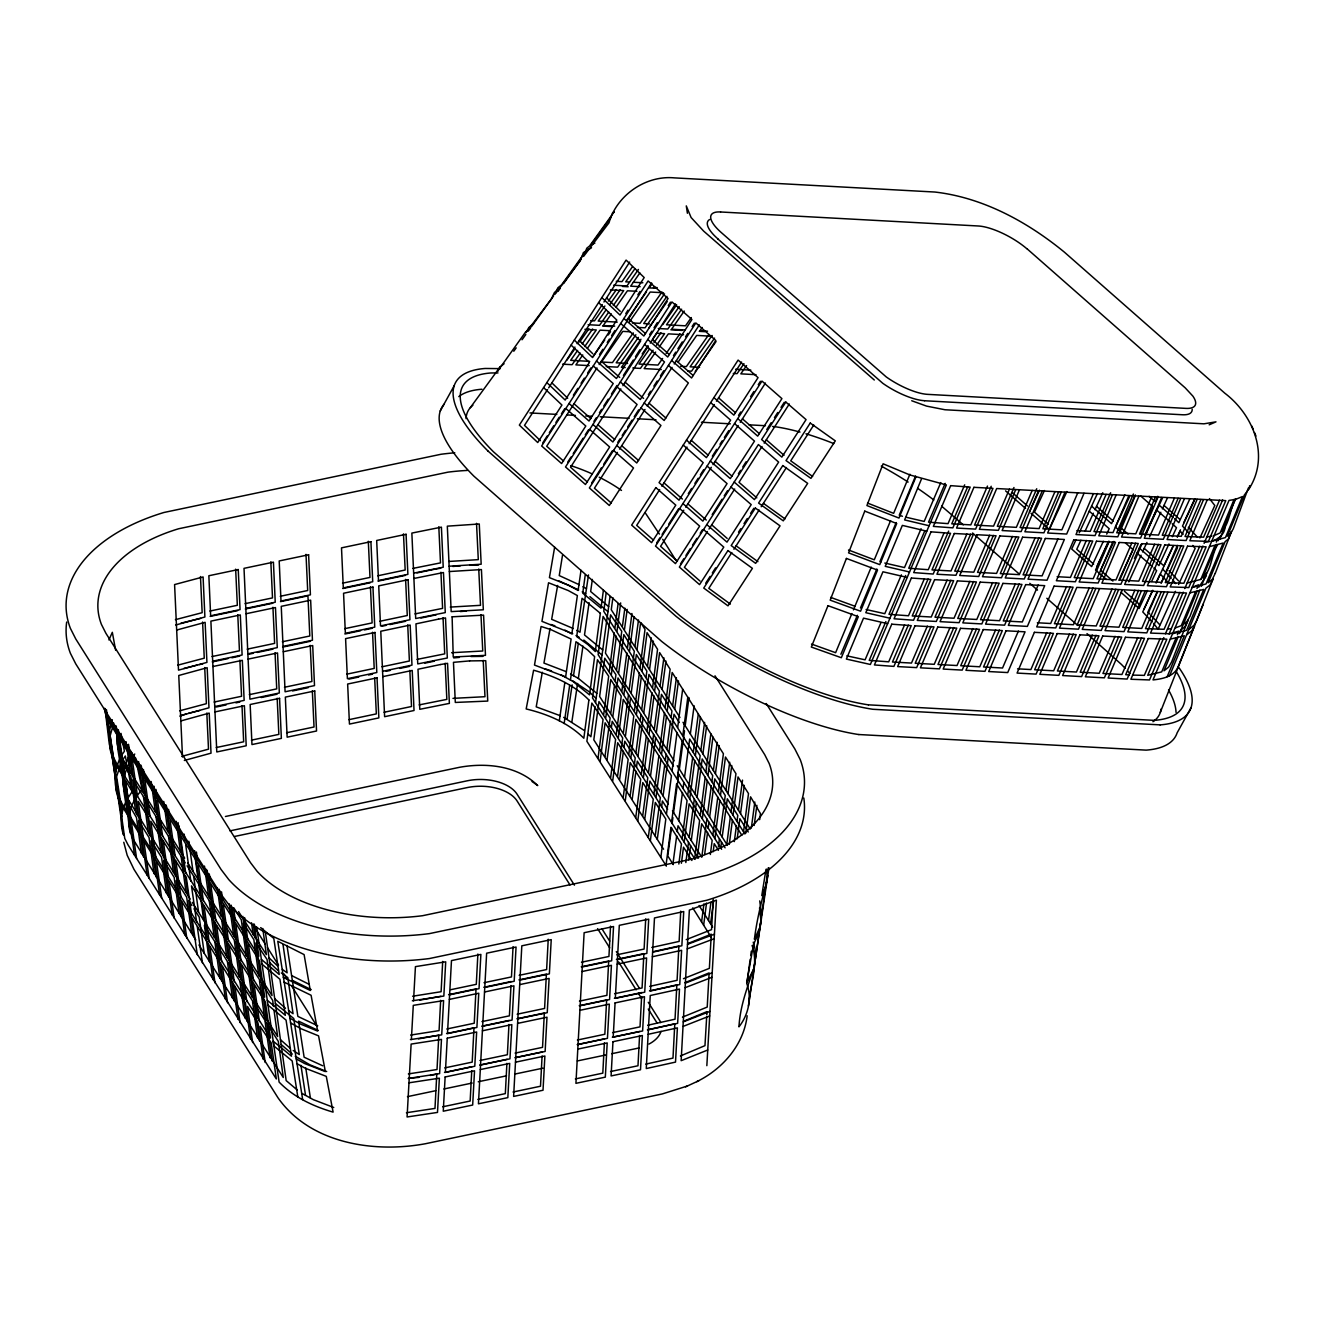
<?xml version="1.0" encoding="UTF-8"?>
<svg xmlns="http://www.w3.org/2000/svg" width="1325" height="1325" viewBox="0 0 1325 1325"><rect width="100%" height="100%" fill="white"/><g stroke="black" fill="none" stroke-linecap="round" stroke-linejoin="round"><path stroke-width="1.5" d="M440.662 1000.325L439.072 1030.618L410.651 1035.057M442.699 961.42L441.109 991.713L412.588 996.234M471.75 1070.733L470.16 1101.025L442.699 1106.789M477.878 954.033L476.288 984.326L450.798 989.692M506.912 1063.346L505.322 1093.638L477.878 1099.402M508.966 1024.44L507.376 1054.733L479.932 1060.497M511.003 985.552L509.413 1015.828L481.969 1021.608M513.057 946.646L511.467 976.939L484.006 982.703M542.091 1055.959L540.501 1086.235L513.057 1092.015M548.235 939.259L546.629 969.552L519.185 975.316M604.399 1042.858L602.809 1073.151L575.365 1078.914M610.543 926.158L608.937 956.451L581.493 962.215M639.577 1035.471L637.987 1065.764L610.543 1071.528M641.615 996.566L640.025 1026.858L612.581 1032.622M645.706 918.772L644.116 949.064L616.672 954.828M680.735 911.136L679.129 941.412L651.784 947.458M484.784 987.44L514.183 981.262L516.054 947.027L486.639 953.205L478.441 1103.808L507.839 1097.63L509.711 1063.395L480.312 1069.573M648.14 1034.312L646.269 1068.546L675.518 1062.103L677.39 1027.885L648.14 1034.312L650.244 995.522L679.493 989.096L677.638 1023.331L648.389 1029.757M411.379 1039.529L413.284 1005.36L443.593 1000.607L441.722 1034.842L410.435 1039.612M413.533 1000.806L415.437 966.637L445.713 961.817L443.842 996.052L412.357 1000.789M713.214 899.476L711.542 929.637L686.234 939.624M706.788 1014.801L706.97 1011.621L683.899 1021.111M706.838 1065.681L716.394 900.139L689.364 910.093L681.149 1060.679L707.716 1050.013M706.672 1016.855L704.966 1045.64L680.404 1055.975M606.121 593.202L603.769 611.322L744.932 833.988M598.088 757.784L603.057 719.558L591.844 703.062L586.876 741.288L666.359 866.07M603.72 714.473L608.672 676.23L597.476 659.734L592.507 697.977L695.078 859.378M609.334 671.146L614.287 632.903M614.949 627.818L618.079 603.67M600.159 761.047L605.111 722.821L615.612 739.466L610.643 777.692M605.773 717.736L610.726 679.493L621.226 696.138L616.274 734.381M611.388 674.408L616.357 636.166M617.003 631.081L620.663 602.908M621.889 691.054L626.841 652.811M627.503 647.726L631.942 613.508M612.697 780.955L617.665 742.729L628.149 759.374L623.197 797.6M618.328 737.644L623.28 699.401L633.781 716.047L628.812 754.289M623.942 694.317L628.895 656.074M629.557 650.989L633.996 616.771M634.443 710.962L639.395 672.719M640.058 667.634L645.01 629.392L640.82 622.733M625.251 800.863L630.22 762.637L640.704 779.282L635.752 817.525M630.882 757.552L635.834 719.309L671.427 775.771L666.475 814.014M636.497 714.225L641.449 675.982M642.112 670.897L647.064 632.671L657.564 649.316L652.612 687.543M641.366 774.197L646.335 735.955M646.981 730.87L651.95 692.627M637.805 820.788L642.774 782.545L653.258 799.19L648.306 837.433M643.42 777.46L648.389 739.217M649.051 734.133L654.003 695.89M654.666 690.805L659.618 652.579L670.119 669.224L665.15 707.451M653.921 794.106L658.873 755.863M659.535 750.778L664.504 712.535M650.36 840.696L655.312 802.453L665.812 819.098L660.844 857.341M655.974 797.368L660.943 759.126M661.589 754.041L666.558 715.815M667.22 710.713L672.173 672.487L723.4 753.743L718.448 791.986M672.09 770.686L677.042 732.46M677.704 727.359L682.673 689.132M665.995 865.49L670.947 827.264L681.447 843.909L678.831 864.032M671.609 822.179L676.578 783.936L687.062 800.582L682.11 838.824M677.241 778.852L682.193 740.609M682.855 735.524L687.808 697.281M687.725 795.497L692.693 757.254M693.339 752.169L698.308 713.927M681.414 863.271L683.501 847.172L691.898 860.488M684.164 842.087L689.132 803.844L699.617 820.49L694.664 858.733M689.778 798.76L694.747 760.517M695.41 755.432L700.362 717.189M700.279 815.405L705.231 777.162M705.894 772.077L710.862 733.835M697.232 857.971L701.67 823.753L712.171 840.398L710.349 854.492M702.333 818.668L707.302 780.425M707.947 775.34L712.916 737.098M701.588 921.952L703.939 903.849M712.833 835.313L717.786 797.07M703.641 925.231L706.523 903.087M713.181 851.71L714.225 843.661L718.432 850.319M714.887 838.576L719.839 800.333M720.502 795.248L725.471 757.022L735.955 773.668L731.003 811.894M726.68 845.151L730.34 816.978M729.263 844.389L732.394 820.241M733.056 815.157L738.025 776.93L748.509 793.576L743.557 831.802M745.876 833.061L750.563 796.838L760.451 813.6L759.672 819.645M603.422 590.072L601.02 608.192L582.752 593.186L585.219 575.05M612.895 597.658L611.272 609.748L679.94 717.471M605.012 756.343L610.146 718.067L598.95 701.571L593.815 739.847L663.577 849.226M610.825 712.966L614.601 684.777M615.131 680.735L615.943 674.707L604.763 658.194L599.629 696.47L668.33 804.192M616.622 669.605L621.756 631.346L610.593 614.833L605.442 653.109L674.143 760.832M622.435 626.245L624.87 608.109M607.065 759.606L610.842 731.4M611.388 727.375L612.2 721.33L622.684 737.975L617.566 776.251M612.879 716.229L617.997 677.969L673.464 765.916M618.692 672.868L623.81 634.609L634.311 651.254L629.176 689.513M624.489 629.507L627.189 609.368M623.379 732.874L628.497 694.615M634.99 646.153L638.501 619.967M619.62 779.514L623.396 751.308M623.942 747.283L624.754 741.238L635.238 757.883L630.12 796.159M625.433 736.137L630.551 697.878M631.23 692.776L636.364 654.517L646.865 671.162L646.053 677.191M637.043 649.416L640.555 623.23M635.917 752.782L639.693 724.593M640.24 720.568L641.052 714.523M641.731 709.422L645.507 681.232M647.544 666.061L651.32 637.872M632.174 799.422L635.95 771.216M636.497 767.192L637.292 761.146L647.793 777.792L642.675 816.067M637.987 756.062L643.105 717.786M643.784 712.684L648.919 674.425L659.403 691.07L654.285 729.33M649.598 669.324L653.374 641.134M648.472 772.707L653.606 734.431M660.082 685.969L663.875 657.78M644.728 819.33L649.846 781.054L660.347 797.7L655.213 835.976M650.525 775.97L655.66 737.694M656.339 732.592L661.473 694.333L671.957 710.978L671.146 717.024M662.152 689.232L665.928 661.043M661.026 792.615L664.802 764.409M665.349 760.384L666.16 754.339M666.839 749.238L670.616 721.048M672.636 705.877L676.412 677.688M657.283 839.238L661.059 811.033M661.589 807.008L662.401 800.963L667.651 809.293M663.08 795.878L668.214 757.602M668.893 752.517L674.011 714.241L679.261 722.556M674.707 709.14L678.483 680.951M671.543 827.678L667.767 855.884L673.282 864.612M672.09 823.653L672.901 817.608M673.58 812.523L678.698 774.247M679.377 769.162L684.512 730.887M685.191 725.785L688.967 697.596M672.918 864.049L676.694 835.843M677.224 831.818L678.036 825.773L698.474 858.186M678.715 820.672L682.491 792.483M683.037 788.441L683.849 782.412M684.528 777.311L689.662 739.052L700.147 755.697L695.029 793.957M690.342 733.951L694.118 705.745M685.837 862.558L688.536 842.418M689.215 837.317L694.333 799.058M700.826 750.596L704.602 722.39M688.702 859.776L690.59 845.681M691.269 840.58L696.403 802.321M697.082 797.219L702.2 758.96L706.407 765.618M702.896 753.859L706.672 725.653M706.888 818.966L701.77 857.225L672.487 810.784M707.567 813.865L711.343 785.675M711.889 781.634L712.701 775.605L708.494 768.947M713.38 770.504L717.156 742.298M704.635 854.459L707.6 832.299M708.146 828.274L708.941 822.229M709.637 817.128L714.755 778.868L725.255 795.513L720.121 833.773M715.434 773.767L719.21 745.577M708.511 920.511L710.945 902.375M718.365 846.923L719.442 838.874M725.934 790.412L729.711 762.223M710.564 923.773L713.529 901.613M720.684 848.182L721.496 842.137M722.175 837.036L727.309 798.776L737.793 815.422L736.998 821.467M727.988 793.675L731.764 765.486M734.298 841.607L736.452 825.492M738.489 810.32L742.53 780.11M737.164 838.824L739.863 818.684L748.261 832.001M740.543 813.583L744.319 785.394M751.308 828.224L754.819 802.039M754.173 825.442L756.873 805.302M1248.349 488.014L1233.244 528.841L1230.445 533.743L1227.364 536.178L1244.307 495.07L1249.227 488.594L1249.624 485.679M595.024 706.523L590.9 736.75L588.267 734.265M595.571 702.498L610.03 596.515M747.134 981.775L750.182 959.35M750.712 955.573L751.308 951.201M582.95 646.087L578.346 678.4L596.813 693.372M589.078 602.676L584.507 634.957L602.743 649.979M592.358 579.423L590.652 591.53L608.655 606.602M767.738 871.817L768.301 867.776M559.316 720.85L564.848 682.491M565.576 677.39L571.108 639.031L550.703 629.541L541.08 626.493L534.488 665.067L565.493 676.827M581.013 570.28L578.114 590.47L568.789 585.319L549.428 577.634L554.645 547.175M564.152 723.516L569.684 685.174M570.429 680.056L575.961 641.714L587.538 649.896L594.627 656.637L589.575 694.896L572.947 681.447L561.088 674.905M567.034 719.227L572.135 684.876M573.51 675.717L578.313 643.387M588.499 574.934L579.986 632.224L576.64 630.369M571.87 721.91L577.584 683.501M748.393 1006.006L768.98 867.726M562.496 555.324L559.249 575.58L579.29 584.756M765.999 869.283L761.776 895.617L765.8 886.143L767.821 875.494M542.306 672.288L536.211 706.854L560.309 715.732M550.041 628.514L543.946 663.08L565.974 671.56M557.643 585.451L551.664 619.322L573.294 628.514M109.362 731.102L112.327 719.74M110.124 735.905L113.751 723.086M117.627 794.056C112.493 779.812 115.474 763.332 124.418 751.242L121.006 733.354M123.738 770.372L128.343 757.469L131.655 752.534M123.772 778.868L123.722 790.462L130.612 833.475C125.312 818.188 131.241 800.946 142.173 789.65L135.382 757.486M124.5 775.026L129.005 762.537L134.752 754.024M767.059 880.612C761.809 899.923 756.89 919.186 754.405 939.309L759.689 927.666L761.345 919.003M760.583 924.105L758.977 932.535L753.494 944.443L746.671 983.067L753.594 969.188L754.869 962.497M754.107 967.614C747.482 986.992 740.162 1005.675 738.952 1026.842C748.377 1014.9 752.169 998.288 746.853 983.779M749.304 1001.187L749.122 1002.164C750.364 983.448 758.728 964.02 752.087 945.487M747.151 1015.762C743.772 1044.845 722.473 1069.159 696.751 1081.664M116.766 733.255L117.047 743.706L119.151 751.606L115.49 725.504M115.076 775.887L109.66 739.698L110.025 749.006L112.41 757.966M1235.596 498.763C1229.865 509.181 1229.716 522.679 1221.998 531.474L1235.198 499.79M1160.286 712.403L1213.12 578.859L1210.056 584.938L1205.916 588.217L1169.611 675.75M1199.854 590.105L1189.983 616.324L1187.084 621.375L1183.324 624.357M1201.344 586.312L1206.545 573.079L1206.131 576.16L1198.81 587.174M1217.625 544.823C1211.067 555.043 1211.977 569.8 1202.669 577.915L1216.632 544.376M1219.861 539.142L1225.062 525.909C1225.343 533.925 1218.238 539.656 1210.984 541.312M1249.227 488.594C1269.897 455.75 1253.5 415.007 1224.847 393.227L1064.439 252.197C1027.455 221.871 983.034 197.574 934.953 192.042L674.408 177.881C645.606 175.115 616.721 195.355 609.003 222.799L583.563 256.437L586.809 248.189L589.559 246.003L614.253 211.718L612.332 213.242M1203.332 604.084L1196.757 620.464L1193.941 625.383L1188.972 629.325M915.923 476.95L898.979 518.058L866.914 505.554L883.113 463.8L910.06 475.013L946.365 484.933L870.376 664.471L846.377 659.072L863.519 618.146L887.651 623.661M921.537 478.822L904.611 519.93L929.09 525.743M851.892 613.558L835.611 652.695L811.513 644.066M853.433 609.881L871.237 567.117M890.582 520.659L874.285 559.796L848.497 549.991M909.911 474.217L893.63 513.338L867.544 503.069M876.852 568.988L860.455 608.009M896.197 522.53L879.899 561.651L880.943 561.999M915.542 476.072L899.244 515.21L902.424 516.27M1200.831 579.373L1214.793 545.834M1216.333 542.107L1217.89 538.381M1234.122 499.392L1220.159 532.932L1213.22 535.913M1178.24 636.596L1163.996 670.814L1168.667 667.104L1171.664 661.854L1188.012 620.233L1184.931 626.758L1181.055 629.822M1179.498 633.549L1197.287 590.817M1218.188 540.65L1219.729 536.923M1167.176 676.694L1184.335 635.768L1170.29 639.13M108.915 639.958L112.327 632.307L115.623 650.211M121.122 762.836L116.6 776.682L122.314 812.672M126.223 801.227C120.906 811.546 119.681 823.951 123.556 834.965L106.48 717.073L104.377 709.157M840.895 654.252L857.374 615.297M1175.822 638.484L1161.71 671.874L1147.732 675.303L1163.83 637.59M1177.395 634.774L1178.968 631.064L1169.114 633.963M1195.398 592.225L1181.271 625.632L1175.341 627.918M1196.955 588.515L1198.529 584.805L1192.053 587.323M1015.728 489.588L998.387 530.331L979.341 529.304L996.682 488.544L1225.774 500.635L1208.433 541.395L1189.833 540.733L1207.174 499.989M1019.455 489.786L1002.114 530.547L1021.144 531.573L1038.485 490.83M1042.212 491.028L1024.871 531.772L1043.918 532.816L1061.259 492.055M1064.985 492.254L1047.644 533.014L1066.675 534.041L1084.016 493.297M1093.34 493.811L1075.999 534.555L1095.046 535.582L1112.387 494.838M1116.114 495.037L1098.773 535.797L1117.803 536.824L1135.144 496.08M1095.841 588.416L1078.5 629.176L1059.47 628.133L1076.811 587.389L1186.488 593.004L1169.163 633.764L1150.531 633.085L1167.872 592.341M1099.584 588.631L1082.243 629.375L1101.274 630.418L1118.615 589.658M1138.871 496.279L1121.53 537.023L1140.577 538.066L1157.918 497.306M1122.341 589.857L1105 630.617L1124.031 631.644L1141.372 590.9M1161.644 497.521L1144.303 538.265L1163.333 539.292L1180.674 498.548M1145.115 591.099L1127.774 631.859L1146.804 632.886L1164.145 592.142M1184.401 498.747L1167.06 539.507L1186.107 540.534L1203.448 499.79M880.893 622.816L865.093 659.817L846.824 655.842M901.381 574.835L884.785 613.69L866.103 609.517M921.09 528.708L904.495 567.564L884.802 563.042M940.783 482.582L924.188 521.437L906.118 517.247M1165.453 633.814L1183.242 592.159M1184.765 588.582L1202.951 546.033M1204.094 543.333L1222.644 499.906M885.878 621.574L869.217 660.38L888.711 661.821L904.577 624.87M905.637 575.497L888.992 614.32L908.486 615.761L924.353 578.81M924.618 531.275L908.751 568.243L928.262 569.7L944.129 532.749M945.172 483.36L928.527 522.183L948.037 523.64L964.699 484.834M908.321 625.069L892.454 662.02L911.484 663.063L927.351 626.096M928.096 579.008L912.229 615.959L931.26 617.003L947.127 580.035M948.667 531.093L932.005 569.899L951.035 570.942L966.902 533.975M967.648 486.888L951.781 523.839L970.811 524.882L987.473 486.076M931.077 626.311L915.211 663.262L934.241 664.305L950.108 627.338M950.853 580.251L934.986 617.202L954.017 618.228L969.883 581.277M970.629 534.174L954.762 571.141L973.792 572.168L989.659 535.217M991.199 486.275L974.537 525.081L993.568 526.108L1009.435 489.157M953.851 627.537L937.984 664.504L957.014 665.531L972.881 628.58M973.627 581.476L957.76 618.444L976.79 619.471L992.657 582.52M993.402 535.416L977.535 572.367L996.566 573.41L1012.433 536.459M1013.973 487.501L997.311 526.307L1016.341 527.35L1032.208 490.399M976.608 628.779L960.741 665.73L979.771 666.773L995.638 629.822M996.383 582.718L980.517 619.669L999.547 620.713L1015.414 583.745M1016.159 536.658L1000.292 573.609L1019.323 574.652L1035.189 537.685M1036.73 488.743L1020.068 527.549L1039.098 528.592L1054.965 491.625M999.381 630.021L983.514 666.972L1002.545 668.015L1018.412 631.048M1019.157 583.961L1003.29 620.912L1022.32 621.938L1038.187 584.987M1038.932 537.9L1023.066 574.851L1042.096 575.878L1057.963 538.927M1058.708 491.823L1042.841 528.791L1061.872 529.818L1077.738 492.867M1046.767 632.588L1030.9 669.556L1017.583 668.827M1066.542 586.528L1050.675 623.495L1037.359 622.767M1086.318 540.467L1070.451 577.418L1057.135 576.706M1106.093 494.407L1090.227 531.358L1076.91 530.646M1050.51 632.803L1034.643 669.754L1053.673 670.781L1069.54 633.83M1070.285 586.727L1054.418 623.694L1073.449 624.721L1089.316 587.77M1090.061 540.666L1074.194 577.634L1093.224 578.661L1109.091 541.71M1110.632 492.767L1093.97 531.573L1113 532.6L1128.867 495.649M1073.267 634.029L1057.4 670.997L1076.43 672.023L1092.297 635.072M1093.042 587.969L1077.175 624.92L1096.206 625.963L1112.072 589.012M1112.818 541.908L1096.951 578.859L1115.981 579.903L1131.848 542.935M1133.388 493.993L1116.727 532.799L1135.757 533.842L1151.624 496.875M1096.04 635.271L1080.173 672.222L1099.203 673.266L1115.07 636.298M1115.816 589.211L1099.949 626.162L1118.979 627.205L1134.846 590.238M1135.591 543.151L1119.724 580.102L1138.755 581.128L1154.622 544.178M1155.367 497.09L1139.5 534.041L1158.53 535.068L1174.397 498.117M1118.797 636.513L1102.93 673.464L1121.96 674.491L1137.827 637.54M1138.572 590.437L1122.706 627.404L1141.736 628.431L1157.603 591.48M1158.348 544.376L1142.481 581.344L1161.512 582.371L1177.378 545.42M1178.124 498.316L1162.257 535.283L1181.287 536.31L1197.154 499.359M1141.57 637.739L1125.703 674.707L1129.364 674.905M1161.346 591.679L1145.479 628.646L1164.079 629.292L1179.946 592.341M1181.122 545.618L1165.255 582.569L1183.854 583.232L1199.705 546.264M1200.897 499.558L1185.03 536.509L1203.613 537.155L1219.48 500.204M1160.17 638.402L1144.32 675.369L1133.041 675.104M1175.457 591.331L1158.1 629.226L1153.562 623.379M1178.604 584.491L1195.133 548.418L1192.815 545.436M1199.92 537.967L1214.81 505.487L1209.427 498.581M1044.464 490.498L1034.494 512.129L1048.307 524.286M1080.918 540.285L1076.761 549.295L1093.638 564.135M1085.059 531.259L1093.357 513.222M1094.963 509.744L1102.781 492.751M1096.702 566.835L1108.329 541.577M1113.911 541.412L1100.628 570.28L1112.901 581.062M1118.83 530.712L1135.326 494.888M1145.297 534.074L1156.924 508.817M1128.784 581.89L1141.09 555.175M1142.581 551.929L1146.97 542.405M1149.553 536.757L1160.832 512.262M1162.406 508.866L1167.573 497.637M1144.154 608.788L1152.468 590.735M1156.609 581.725L1159.922 574.503M1173.039 546.016L1163.913 565.858L1144.237 548.335M1177.18 537.006L1180.509 529.785M1183.656 522.944L1194.438 499.492M1156.957 592.358L1147.831 612.2L1149.835 614.088M1161.097 583.348L1164.427 576.127M1166.017 572.648L1172.045 559.564M1172.542 558.471L1177.528 547.639M1029.442 511.864L1039.463 490.217M1049.383 529.404L1066.923 491.525M1076.033 539.689L1071.71 549.03L1091.651 566.57L1103.344 541.312M1079.229 532.799L1097.431 493.48M1106.69 534.108L1109.191 528.692L1089.249 511.152M1124.892 494.788L1111.526 523.657L1091.585 506.117M1108.926 541.147L1095.56 569.998L1106.309 579.439M1129.645 496.428L1115.435 527.085L1121.579 532.484M1118.847 580.333L1133.057 549.66L1125.389 542.919M1140.411 533.809L1152.932 506.763L1140.659 495.964M1157.768 496.312L1155.267 501.711L1149.123 496.312M1134.465 558.521L1141.024 544.343M1145.148 535.449L1162.588 497.819M1147.45 590.47L1139.102 608.506L1120.834 592.225M1151.624 581.46L1156.626 570.628L1153.843 568.027M1168.981 543.946L1158.961 565.593L1156.162 562.976M1172.327 536.741L1176.501 527.714L1172.194 523.69M1189.684 499.227L1178.836 522.679L1174.513 518.638M1152.783 590.287L1142.763 611.935L1152.203 621.922M1156.112 583.066L1173.486 545.569M1177.577 536.741L1180.161 531.143L1183.142 534.273M1195.017 499.045L1182.496 526.108L1189.105 533.163M440.248 410.982L454.193 385.724M1191.076 707.616L1177.113 732.874A181.873 59.327 28.9 0 1 1146.125 750.132L858.848 734.53M504.08 363.762L500.022 366.992L497.62 371.215L525.561 332.045L530.315 328.269M583.414 252.843L580.168 260.909L554.728 294.531L557.875 287.79L561.585 284.858L586.279 250.558L583.414 252.843L591.513 247.758M542.803 442.832L547.175 436.008M549.362 432.596L553.751 425.772M555.937 422.36L559.216 417.243M561.419 413.831L564.698 408.713M573.377 395.198L577.766 388.374M581.046 383.256L584.325 378.155M587.621 373.037L590.9 367.919M599.579 354.388L602.858 349.287M607.247 342.463L609.434 339.051M611.62 335.639L614.916 330.521M625.781 313.594L627.967 310.183M637.822 294.829L640.025 291.417M596.995 367.936L546.712 446.26L563.589 461.1M599.165 364.574L651.602 282.921M567.746 462.094L571.042 456.976M573.228 453.581L583.083 438.227M585.269 434.815L588.565 429.697M593.948 421.3L596.151 417.888M599.43 412.771L601.616 409.359M603.803 405.947L608.192 399.123M611.471 394.005L616.953 385.476M623.446 375.373L633.3 360.019M635.487 356.624L639.859 349.8M649.648 334.562L651.834 331.167M654.02 327.755L657.316 322.638M668.264 305.578L670.45 302.166M620.862 388.921L570.562 467.245L587.455 482.085M622.932 385.691L648.157 346.421M650.244 343.158L675.452 303.905M591.612 483.078L601.467 467.725M603.653 464.313L612.415 450.682M617.814 442.268L620.001 438.857M622.187 435.445L625.483 430.343M627.669 426.932L632.042 420.108M634.244 416.696L638.617 409.872M648.389 394.651L650.592 391.239M653.871 386.122L657.15 381.004M660.446 375.886L663.726 370.768M673.497 355.547L675.7 352.135M677.887 348.723L682.259 341.9M685.555 336.798L687.741 333.387M692.114 326.563L694.317 323.151M617.417 452.405L594.428 488.229L611.305 503.069M619.537 449.109L644.993 409.475M647.213 406.013L672.023 367.389M674.21 363.994L699.318 324.873M659.684 489.571L636.696 525.379L653.573 540.219M661.854 486.209L686.996 447.055M689.149 443.693L714.291 404.556M716.444 401.177L741.586 362.04M656.637 542.919L659.933 537.801M662.119 534.389L666.492 527.582M668.694 524.17L678.549 508.817M688.321 493.596L691.6 488.478M694.896 483.36L698.176 478.242M700.362 474.83L703.658 469.713M712.337 456.197L716.709 449.374M720.005 444.256L722.191 440.844M724.378 437.449L728.75 430.625M738.538 415.388L740.725 411.992M750.579 396.639L753.859 391.521M758.248 384.697L760.434 381.285M683.799 510.175L660.562 546.364L677.439 561.204M685.721 507.177L711.326 467.294M713.032 464.644L738.141 425.524M740.228 422.294L765.436 383.024M680.503 563.903L683.783 558.786M685.986 555.374L690.358 548.55M692.544 545.138L696.933 538.314M700.213 533.213L702.399 529.801M712.188 514.564L722.042 499.227M724.228 495.815L727.508 490.697M738.389 473.77L740.576 470.358M742.762 466.947L746.041 461.829M766.777 429.548L771.15 422.725M774.446 417.623L777.725 412.506M781.005 407.388L784.301 402.27M707.418 531.524L684.412 567.348L699.997 581.046M708.991 529.072L734.713 489.008M762.007 446.508L739.002 482.317L756.807 497.852M764.161 443.146L789.303 403.993M705.728 583.182L710.117 576.375M712.303 572.963L715.599 567.845M738.522 532.153L740.708 528.741M743.987 523.623L747.283 518.506M750.563 513.404L753.859 508.287M731.798 552.542L708.809 588.35L730.34 604.101M733.918 549.246L759.109 510.026M761.229 506.73L786.421 467.526M547.556 389.567L524.501 425.375L540.368 440.678M548.666 387.861L574.934 347.051M577.104 343.688L602.295 304.551M603.952 301.984L629.673 262.052M813.782 425.01L790.727 460.818L812.622 476.453M122.678 759.921L125.328 755.995L126.455 761.958M128.045 797.849L132.136 791.754L127.217 765.933M580.184 353.112L572.118 364.69L562.612 364.176M584.789 346.487L596.3 329.942L584.888 329.329M608.738 312.087L599.529 325.321L588.101 324.708M613.342 305.479L623.711 290.589L610.378 289.86M638.435 269.422L626.924 285.968L613.591 285.239M582.768 354.967L575.862 364.888L589.178 365.617M587.372 348.342L600.043 330.157L609.55 330.67M611.322 313.942L603.256 325.536L614.668 326.149M615.926 307.334L627.437 290.788L636.944 291.301M639.859 272.933L630.65 286.167L640.174 286.68M626.891 319.954L646.467 291.831M649.681 287.21L651.983 283.898M600.921 362.818L622.8 331.382L630.418 331.797M629.474 321.809L650.194 292.03L663.527 292.759M638.385 337.378L617.649 367.158L606.237 366.545M666.922 296.369L645.06 327.805L637.441 327.391M640.969 339.25L621.392 367.356L625.185 367.572M648.786 328.004L667.204 301.537M653.092 350.197L640.422 368.4L632.803 367.986M656.537 345.245L664.603 333.652L656.985 333.254M681.63 309.189L667.817 329.031L658.293 328.517M655.66 352.053L644.149 368.598L661.274 369.526M659.121 347.1L668.33 333.867L683.551 334.695M684.213 311.044L671.543 329.246L684.876 329.958M678.267 361.874L696.702 335.407L711.923 336.235M702.217 327.474L699.915 330.786L707.533 331.2M714.572 338.09L691.551 371.182L687.741 370.967M695.277 371.381L716.013 341.602M743.987 363.729L737.081 373.65L733.272 373.435M746.571 365.584L740.808 373.849L756.028 374.677M566.934 360.118L575.033 348.574M579.654 341.982L588.913 328.782M604.879 306.025L594.461 320.882L590.652 320.667M608.341 301.09L616.44 289.546M632.406 266.789L621.988 281.629L616.274 281.314M577.601 350.429L570.661 360.334L589.708 361.361M582.238 343.837L592.639 328.981M606.287 309.537L598.188 321.081L617.235 322.107M609.765 304.584L620.166 289.744M634.973 268.644L625.715 281.827L629.524 282.043M593.169 356.408L604.747 339.912M608.208 334.977L610.527 331.664M633.284 332.906L612.465 362.603L601.037 361.973M661.97 292.013L639.992 323.35L632.373 322.936M635.868 334.761L616.191 362.802L627.619 363.414M664.554 293.868L643.718 323.548L649.432 323.863M642.178 353.941L647.958 345.692M652.579 339.101L657.217 332.492M662.748 324.592L676.644 304.8M649.366 349.187L638.965 364.044L657.995 365.071L662.616 358.479M654.003 342.595L660.943 332.691M679.212 306.638L666.492 324.791L685.522 325.817L691.302 317.569M666.094 353.527L679.973 333.734M708.345 335.275L686.35 366.611L680.652 366.296M712.072 335.473L690.093 366.81L699.6 367.34M558.007 291.417L560.342 288.138M563.605 283.55L580.847 259.286M513.769 351.241L516.187 347.879M522.033 339.747L525.81 334.513M528.211 331.167L530.629 327.838M531.408 326.745L553.585 295.939M555.887 292.759L558.289 289.413L554.479 292.444L551.349 299.003L525.942 332.674L528.957 327.391L533.594 323.697M585.451 252.81L588.184 249.05M611.388 216.787L591.397 244.545L594.859 243.138M470.325 407.636L500.022 366.992M1186.72 634.791L1191.804 630.766L1194.537 625.963L1177.908 667.336C1173.652 676.694 1162.224 678.963 1152.998 679.924L1229.004 500.403L1235.645 499.359L1242.469 496.544L1225.459 537.586L1211.746 541.229M123.772 842.269L127.2 855.287L133.974 869.349L277.952 1097.729C310.033 1143.492 373.749 1153.28 425.391 1143.74L662.285 1093.953L687.377 1086.02M714.423 934.208L687.493 944.327M714.158 938.729L687.244 948.882M712.188 972.798L685.373 983.117M711.923 977.337L685.124 987.672M709.952 1011.406L683.253 1021.89M709.687 1015.944L683.004 1026.444M685.572 1086.848L698.888 1080.67M1209.178 424.812L1215.986 421.847L1203.945 423.818L945.007 409.756L926.573 406.112L911.716 400.746M1200.814 579.389L1187.134 583.033M175.397 619.669L202.162 612.68L200.472 576.541M175.662 625.019L204.895 617.003L203.089 576.955L174.585 584.573L178.511 670.135L206.932 662.401L205.127 622.336L176.672 630.037M177.732 665.167L204.265 658.177L202.593 622.038M179.637 710.813L206.385 703.674L204.712 667.535M180.597 715.599L208.969 707.782L207.18 667.717L178.759 675.485L182.502 757.039M179.902 716.162L186.692 713.777M180.846 720.933L209.218 713.115L211.023 753.163L184.341 760.467M181.939 756.327L208.505 749.172L206.816 713.032M687.824 943.532L711.277 934.175L709.372 968.343L683.468 978.695M684.975 982.637L709.123 972.898L707.219 1007.066L682.458 1017.153M180.978 623.148L200.605 618.411M183.844 668.463L197.475 665.001M188.564 713.297L199.777 710.465M229.937 830.874L467.145 780.822A39.005 22.508 0 0 1 517.131 794.288L574.437 885.166M209.88 611.057L237.341 605.293L235.651 569.154M245.059 603.67L272.503 597.906L270.83 561.767M280.237 596.283L307.682 590.503L306.009 554.363M342.546 583.182L369.99 577.418L368.317 541.279M377.724 575.795L405.168 570.015L403.479 533.892M412.853 568.408L440.496 562.877L438.807 526.721M245.821 608.407L275.236 602.229L273.43 562.164L244.015 568.342L249.912 699.186L279.327 692.992L277.521 652.943L248.106 659.121M413.665 573.145L443.229 567.216L441.407 527.151L411.86 533.081L415.702 618.527L445.266 612.597L443.461 572.533L413.897 578.462M210.128 616.407L237.589 610.626M245.307 609.003L272.751 603.239M280.486 601.616L307.93 595.852L309.802 636L282.341 641.764M342.794 588.532L370.238 582.752M377.973 581.128L405.417 575.365M416.944 572.947L434.219 569.319M246.069 613.74L275.467 607.562L277.273 647.61L247.874 653.788M212 656.554L239.444 650.79L237.771 614.651M247.179 649.167L274.623 643.387L272.933 607.264M344.649 628.679L372.11 622.916L370.42 586.776M379.828 621.293L407.272 615.512L405.599 579.389M414.957 613.906L442.6 608.374L440.927 572.234M212.696 661.192L242.111 654.997L240.305 614.949L210.89 621.127L216.787 751.954L246.202 745.776L244.396 705.728L214.981 711.906M283.053 646.401L312.452 640.223L310.646 600.159L281.248 606.337L285.09 691.783L314.505 685.605L312.7 645.557L283.285 651.734M199.23 664.637L202.758 663.891M212.248 661.904L227.933 658.608M231.858 657.78L239.692 656.123M249.382 654.086L253.307 653.275M257.232 652.447L272.9 649.151M282.589 647.113L310.05 641.35M344.898 634.013L360.582 630.717M364.507 629.905L372.358 628.249M382.047 626.212L385.956 625.4M389.881 624.572L405.566 621.276M420.903 618.046L436.14 614.85M212.944 666.508L242.343 660.33L244.148 700.395L214.749 706.573M214.12 702.051L241.564 696.287L239.875 660.148M249.282 694.664L276.726 688.884L275.053 652.745M284.461 687.261L311.905 681.497L310.232 645.358M346.769 674.177L374.213 668.413L372.54 632.273M381.948 666.79L409.392 661.009L407.719 624.87M417.044 659.403L444.72 653.871L443.047 617.732M382.577 671.311L411.976 665.117L410.17 625.069L380.772 631.247L384.614 716.692L414.029 710.515L412.224 670.45L382.809 676.628M216.323 706.987L226.128 704.917M235.933 702.863L239.842 702.035M261.307 697.53L276.975 694.234M292.543 690.954L308.228 687.658M348.972 679.096L358.777 677.042M368.582 674.988L372.507 674.16M386.122 671.295L390.03 670.483M399.835 668.413L409.64 666.359M424.845 663.162L434.285 661.175M216.223 747.548L243.668 741.785L241.995 705.645M251.402 740.162L278.846 734.381L277.173 698.242M286.581 732.758L314.025 726.994L312.336 690.855M348.889 719.674L376.333 713.893L374.66 677.771M384.051 712.27L411.512 706.507L409.822 670.367M419.147 704.9L446.84 699.385L445.167 663.245M225.432 816.498L459.477 767.308C486.242 762.438 517.562 765.651 537.751 785.592L532.037 781.485M234.608 836.456L467.145 787.597A39.005 22.508 0 0 1 517.131 801.045L570.015 884.951M440.877 996.284L419.743 1000.143M448.595 994.661L476.039 988.897L474.234 1023.231L446.79 1028.995M483.774 987.274L511.218 981.51M518.953 979.887L546.397 974.107L544.592 1008.441L517.148 1014.205M581.261 966.786L608.705 961.023L606.9 995.357L579.456 1001.12M616.423 959.399L643.884 953.636L642.078 987.953L614.618 993.733M653.44 951.615L678.897 945.984L677.092 980.318L649.73 986.347M449.606 994.843L479.021 988.649L480.876 954.414L451.477 960.592L447.486 1033.633L476.901 1027.438L478.772 993.22L449.357 999.398M519.963 980.053L549.362 973.875L551.233 939.64L521.818 945.818L513.62 1096.421L543.018 1090.243L544.89 1056.008L515.475 1062.186M582.271 966.952L611.67 960.774L613.541 926.539L584.126 932.717L575.928 1083.337L605.326 1077.142L607.198 1042.924L577.783 1049.102M617.433 959.565L646.848 953.387L648.703 919.153L619.305 925.33L615.33 998.354L644.728 992.177L646.6 957.942L617.185 964.12M652.612 952.178L681.862 945.752L683.733 911.534L654.484 917.943L650.492 990.968L679.758 984.541L681.613 950.307L652.364 956.733M484.536 991.994L513.934 985.817L512.079 1020.051L482.664 1026.229M519.715 984.608L549.113 978.43L547.242 1012.664L517.843 1018.842M582.023 971.523L611.421 965.329L609.566 999.563L580.151 1005.741M446.558 1033.566L474.002 1027.803L472.197 1062.12L444.753 1067.9M481.72 1026.179L509.181 1020.399M516.899 1018.776L544.343 1013.012L542.538 1047.346L515.094 1053.11M579.207 1005.692L606.651 999.928L604.846 1034.245L577.402 1040.026M614.386 998.288L641.83 992.524M649.482 990.918L676.843 984.872L675.038 1019.207L647.66 1025.252M482.416 1030.784L511.831 1024.606L509.959 1058.841L480.561 1065.018M517.595 1023.397L546.993 1017.219L545.138 1051.454L515.723 1057.632M579.903 1010.312L609.318 1004.118L607.446 1038.353L578.031 1044.547M430.161 1075.486L436.786 1074.078L434.981 1108.412L406.427 1112.735M444.504 1072.455L471.965 1066.691M479.683 1065.068L507.127 1059.304M514.862 1057.681L542.306 1051.918M577.17 1044.58L604.614 1038.817M612.332 1037.193L639.793 1031.43M647.428 1029.823L674.789 1023.778L672.984 1058.095L645.772 1064.124M407.471 1096.636L435.776 1090.69M443.875 1088.984L472.18 1083.038M478.242 1081.763L506.547 1075.817M514.647 1074.111L542.952 1068.165M577.336 1060.944L605.641 1054.998M611.703 1053.723L635.967 1048.622A38.972 22.508 0 0 0 639.114 1047.86M449.125 566.222L481.174 564.218L479.269 523.988L447.32 526.158L451.179 611.603L483.327 609.782L481.422 569.568L449.374 571.539M435.842 569.038L440.745 568.21M418.452 1038.899L438.823 1035.189L437.018 1069.523L408.382 1073.912M1206.843 536.907L1211.613 536.161M1204.524 542.322L1209.377 541.561M1209.443 546.645L1223.19 543.035L1206.032 583.961L1192.169 587.472M1189.867 592.888L1203.762 589.41L1186.604 630.336L1172.592 633.714M1167.441 629.176L1171.383 628.547M448.943 561.452L478.292 559.647L476.52 523.358M452.852 566.471L460.355 565.808M450.285 607.082L480.511 605.326L478.739 569.038M460.404 611.554L466.4 611.024M451.626 652.712L482.747 651.006L480.975 614.717M453.68 657.912L459.394 657.399M452.968 698.358L484.983 696.702L483.211 660.413M409.226 1078.252L418.948 1077.391M408.15 1078.467L439.618 1073.631L441.473 1039.396L411.131 1044.083L407.073 1116.975L437.498 1112.42L439.37 1078.186L408.978 1082.807M469.63 565.112L478.557 565.013M470.938 656.521L483.012 656.372M497.968 372.921L490.912 372.971A173.84 56.71 28.9 0 0 493.463 451.792L680.139 615.926A173.823 56.71 28.9 0 0 868.388 704.85M1154.357 720.369L868.372 704.834M1160.087 724.874L872.794 709.273A181.856 59.277 28.9 0 1 675.949 616.241L487.865 450.931M720.585 211.983L978.413 225.995A39.005 12.637 29 0 1 1027.322 249.15M633.333 282.242L642.857 282.755M653.424 287.409L657.233 287.608M622.485 286.448L628.199 286.747M649.051 287.889L654.765 288.188M602.577 326.099L612.084 326.612M670.864 329.809L682.292 330.438M699.236 331.349L704.95 331.664M735.623 369.294L750.844 370.122M500.337 368.632L485.182 368.466A181.873 59.31 28.9 0 0 487.898 450.947M924.535 400.746L1182.364 414.758A39.005 12.72 28.9 0 0 1192.185 409.276M529.983 412.936L556.831 414.394M567.15 414.94L575.414 415.404M585.749 415.951L591.944 416.298M600.208 416.746L629.127 418.319M637.391 418.766L655.974 419.777M701.422 422.244L730.34 423.818M748.923 424.828L765.452 425.723M772.492 426.468L776.019 426.849A150.089 48.975 28.9 0 1 800.002 432.082M926.788 531.176L902.342 525.396L885.233 566.338L909.513 571.986M907.227 577.418L882.947 571.787L865.805 612.697L889.953 618.228M550.753 624.456L554.877 625.764M544.741 668.761L551.548 670.914M326.695 1071.528L309.934 1064.82L295.227 1056.207M333.751 1107.485L313.329 1099.667L302.05 1093.44M854.94 606.237L830.642 597.376M558.438 580.698L578.71 589.956M309.023 984.26L291.599 975.564M311.243 989.642L292.328 980.367M317.752 1025.815L297.86 1016.391L286.995 945.537M318.149 1030.436L298.589 1021.194L304.121 1057.217L322.704 1065.78M582.868 586.727L586.462 588.714M582.205 591.894L585.7 593.815M572.731 633.731L541.958 621.359L548.55 582.768L568.342 590.586L577.369 595.571L571.837 633.93L564.947 630.12M575.977 635.536L579.224 637.325M570.495 674.061L578.528 678.499M572.748 680.835L588.83 691.517L596.118 698.457M563.672 717.372L584.342 730.522M283.252 977.32L310.282 990.487L304.104 954.596L277.786 941.28L302.68 1099.667M284.014 982.107L311.093 995.274L317.652 1031.082L300.626 1024.126L289.728 1018.097M290.49 1022.9L301.09 1028.763L318.563 1035.852L325.37 1071.61L304.601 1063.528L296.204 1058.89M296.966 1063.677L305.081 1068.165L326.281 1076.364L333.105 1112.122C313.213 1106.325 293.67 1097.133 279.111 1082.078L256.686 927.003M785.029 518.887L763.415 503.334M757.9 561.651L736.104 545.834M589.923 596.631L607.96 611.686M583.795 640.058L602.047 655.08M282.324 969.37L287.111 972.815L283.037 944.742M281.347 972.964L287.807 977.618L293.057 1013.708L288.502 1010.445M285.488 1008.259L274.706 998.719M290.291 1048.357L280.436 1039.661M293.222 1050.46L299.284 1054.551L293.752 1018.511L275.385 1003.522M292.312 1054.104L281.115 1044.464M297.164 1089.928L286.167 1080.587L265.331 931.674M874.301 380.01L703.641 231.097L691.087 217.499L686.284 205.888L687.393 213.259M941.644 506.183L963.292 524.849M784.036 455.287L766.314 439.817M1027.471 249.166L1185.213 387.861L1192.881 396.125A39.005 12.737 28.8 0 1 1185.858 408.382L928.047 394.386A39.038 12.753 29 0 1 916.966 392.316A39.005 12.72 28.9 0 1 886.243 376.929L721.247 232.521A38.988 12.67 29 0 1 720.552 211.967M1163.996 505.421L1179.498 519.052M1159.176 505.156L1172.989 517.297M1156.841 510.191L1170.671 522.348M1096.52 506.382L1113.398 521.222M1120.37 527.35L1128.055 534.108M1139.301 548.07L1154.771 561.668M1136.966 553.105L1152.452 566.719M1012.168 492.502L1027.521 506.001M1124.478 591.248L1140.245 605.111M1005.576 490.879L1025.533 508.419M1030.966 513.206L1047.843 528.046M717.753 238.881L882.748 383.273A38.988 12.654 28.9 0 0 924.486 400.697M972.567 532.998L1018.958 573.791M1029.79 583.315L1037.508 590.105M1046.8 598.271L1077.722 625.45M1086.997 633.615L1121.265 664.272A150.089 48.942 28.9 0 1 1125.124 668.297M628.597 318.745L645.474 333.585M652.463 339.713L669.34 354.553M676.313 360.698L693.19 375.538M718.581 397.848L735.458 412.704M742.447 418.832L759.324 433.672M623.909 318.48L643.867 336.02L668.065 298.506L648.107 280.966L541.643 445.995L561.601 463.535L585.799 426.021L565.858 408.481M647.776 339.465L667.717 357.005L691.932 319.491L671.974 301.951L565.51 466.963L585.451 484.503L609.666 446.989L589.708 429.449M671.626 360.433L691.584 377.973L715.782 340.475L695.84 322.936L589.377 487.948L609.318 505.487L633.516 467.973L613.574 450.434M713.893 397.599L733.851 415.139L758.049 377.625L738.108 360.085L659.055 482.615L679.013 500.154L703.211 462.64L683.253 445.101M737.76 418.584L757.701 436.124L781.916 398.61L761.958 381.07L655.494 546.082L675.452 563.622L699.65 526.124L679.692 508.585M620.696 323.466L640.638 341.005L616.44 378.519L596.498 360.98M644.546 344.45L664.504 361.99L640.306 399.504L620.348 381.964M668.413 365.435L688.354 382.975L664.156 420.489L644.215 402.949M710.68 402.601L730.622 420.141L706.424 457.638L686.483 440.099M734.547 423.569L754.488 441.109L730.29 478.623L710.332 461.083M601.302 361.245L619.719 377.443M625.168 382.229L643.569 398.411M649.018 403.197L665.895 418.038M691.286 440.364L708.163 455.204M715.152 461.348L732.029 476.188M734.199 482.068L754.438 499.608L778.636 462.11L758.397 444.554L679.361 567.067L699.567 584.623L723.781 547.109L703.558 529.553M593.269 365.982L613.227 383.521L589.012 421.019L569.071 403.496M617.135 386.95L637.077 404.489L612.879 442.003L592.938 424.464M640.985 407.934L660.943 425.474L636.745 462.988L616.787 445.448M707.119 466.069L727.061 483.608L702.863 521.122L682.922 503.583M730.986 487.053L751.209 504.61L726.994 542.124L706.772 524.567M567.713 398.229L551.879 382.875M574.007 403.761L590.884 418.601M597.857 424.729L614.75 439.569M621.723 445.713L638.6 460.553M663.991 482.88L682.408 499.061M687.857 503.848L706.258 520.046M711.707 524.832L727.177 538.43M620.199 311.342L606.618 297.86M592.772 353.742L579.24 340.359M1162.621 569.021L1171.283 578.213M1160.286 574.056L1169.031 583.348M260.677 927.616L273.795 938.415L279.211 974.471L261.34 959.383M268.975 957.776L277.554 965.925M269.654 962.579L278.118 970.645M262.035 964.186L279.939 979.274L285.339 1015.331L267.269 1000.276M267.965 1005.079L286.067 1020.134L291.483 1056.191L273.182 1041.168L273.877 1045.972L292.196 1060.977L297.827 1096.984M1188.359 527.333L1197.518 537.205M1169.097 570.711L1178.654 581.013M1151.077 615.429L1159.806 624.82M601.832 297.595L620.001 315.052L644.198 277.538L626.096 260.097L519.35 425.093L537.735 442.55L561.933 405.036L543.614 387.596M598.602 302.597L616.787 320.037L592.573 357.551L574.338 340.094M571.108 345.096L589.36 362.537L565.162 400.051L546.844 382.594M1172.575 579.605L1175.689 583.613M645.093 512.593L659.403 534.091M662.715 539.325L675.916 560.293M766.214 703.509L794.834 748.923L800.184 759.507A181.873 105.006 0 0 1 706.606 875.378L429.449 933.612A181.873 105.006 0 0 1 228.761 879.585L221.076 869.482L75.74 638.932L70.391 628.348A181.873 105.006 0 0 1 163.969 512.477L441.126 454.243A181.873 105.006 0 0 1 454.79 452.802M715.003 675.8L764.691 754.621L769.162 763.482A150.089 86.655 0 0 1 691.932 859.097L422.576 915.707A150.089 86.655 0 0 1 256.951 871.121L250.508 862.658L105.884 633.251L101.412 624.373A150.073 86.655 0 0 1 178.643 528.758L447.999 472.147A150.089 86.655 0 0 1 467.41 470.425M682.988 722.291L750.281 829.036M741.851 835.23L603.107 616.407L598.138 654.649L721.628 849.275M677.224 765.717L727.425 845.367M677.588 772.492L725.09 847.834M699.07 905.522L712.668 927.102M692.727 907.89L711.409 937.52M601.981 928.875L609.699 941.114M616.307 951.598L639.445 988.301M648.256 1002.28L659.287 1019.77A38.972 22.508 0 0 1 660.695 1022.585M597.575 928.643L609.699 947.872M618.51 961.851L636.132 989.825M638.335 993.319L641.648 998.57M648.256 1009.054L657.084 1023.032M253.174 924.966L265.282 944.195M267.501 947.69L278.515 965.163M284.014 973.908L287.326 979.158M291.732 986.148L317.072 1026.345M238.55 911.617L266.375 954.629L262.781 928.51M233.962 908.105L241.299 919.749L246.268 955.905M117.942 736.948L120.426 755.035L132.268 775.092L128.144 744.965M123.623 761.362L184.672 858.186M187.719 863.039L272.006 995.588L267.037 959.433L255.907 942.92L260.876 979.076M185.235 862.857L132.931 779.895L137.899 816.051L135.829 812.788L130.877 776.632L121.883 761.428M187.09 865.788L272.668 1000.392L273.497 1006.42M190.187 899.012L126.057 795.994L121.088 759.838M192.291 902.342L277.637 1036.548L274.043 1010.445M191.91 905.488L188.763 900.503L193.715 936.642M193.997 908.817L199.247 917.148L204.216 953.288M195.818 939.972L131.688 836.953L126.72 800.797L136.492 817.591L141.46 853.747M198.965 944.973L283.268 1077.507L278.3 1041.351L204.398 925.297L209.35 961.453M1251.843 426.103L1253.235 429.449M1254.493 432.513L1255.967 436.041M759.738 900.884L761.61 915.244L767.009 876.918L766.728 869.233M759.54 907.857L760.881 920.345L755.465 958.687L755.118 949.164L753.246 942.141M104.725 708.262L105.785 712.27M111.714 753.163L109.296 744.087L105.039 708.858M118.322 798.859L116.186 790.843L115.871 780.524L121.585 816.531M106.232 711.409L115.838 771.895M305.777 1068.016L310.398 1098.044M300.941 1065.35L305.545 1095.378M119.763 744.203L120.691 750.215M121.304 754.207L122.231 760.219M122.844 764.227L123.457 768.218M125.726 783.025L130.032 811.049M115.623 725.835L116.484 731.4M121.188 762.057L117.511 738.042L117.743 748.625L124.881 792.532L123.01 785.543L122.662 776.069M121.801 766.065L122.413 770.073M124.699 784.88L125.312 788.872M127.448 802.9L128.691 810.9M254.301 924.105L258.872 956.203L110.356 721.727L107.292 715.649L106.431 709.62M244.628 917.612L247.775 939.69M248.454 944.493L253.572 980.599M254.251 985.419L259.385 1021.525M265.182 1062.451L260.064 1026.328L271.194 1042.841L276.329 1078.964L127.995 844.82L124.749 838.41L119.614 802.287L245.456 1003.157L250.574 1039.28M242.856 916.353L245.705 936.427M246.4 941.23L251.518 977.337M252.197 982.156L257.332 1018.262M263.128 1059.188L258.011 1023.066L247.51 1006.42L252.644 1042.543M233.515 907.741L235.221 919.782M235.9 924.585L241.018 960.691M241.713 965.511L246.831 1001.617M231.742 906.482L233.167 916.519M233.846 921.322L238.964 957.428M239.643 962.232L244.777 998.354M221.523 891.841L222.666 899.874M223.345 904.677L228.48 940.783M234.956 986.512L240.09 1022.635M229.159 945.586L234.277 981.709M219.751 890.582L220.612 896.594M221.292 901.414L226.409 937.52M227.105 942.323L232.223 978.446M232.902 983.249L238.036 1019.372M209.267 873.937L210.112 879.949M210.791 884.769L215.925 920.875M216.604 925.678L221.722 961.801M222.418 966.604L227.536 1002.727M207.197 870.674L208.058 876.686M208.737 881.506L213.872 917.612M214.551 922.415L219.668 958.538M220.347 963.341L225.482 999.464M196.431 852.025L197.558 860.041M198.253 864.861L203.371 900.967M204.05 905.77L209.184 941.893M209.863 946.696L214.981 982.819M194.659 850.766L195.504 856.778M196.183 861.581L201.317 897.704M201.996 902.507L207.114 938.63M207.81 943.433L212.928 979.556M184.158 834.121L185.02 840.133M185.699 844.952L190.817 881.059M196.63 921.985L191.496 885.862L265.381 1001.932L270.515 1038.038L122.115 803.795L118.935 797.484L113.801 761.378L136.16 798.064L141.278 834.187M197.309 926.788L202.427 962.911M179.007 825.955L179.869 831.984M180.548 836.787L185.682 872.893M191.479 913.819L186.361 877.713L150.768 821.235L155.886 857.358M192.158 918.622L197.293 954.745M168.523 809.31L169.368 815.339L167.314 812.076L166.47 806.047M170.064 820.142L175.182 856.248M175.861 861.068L180.995 897.174M181.674 901.977L186.792 938.1M167.993 816.879L173.128 852.985M173.807 857.805L178.925 893.911M179.62 898.714L184.738 934.837M169.12 882.069L174.238 918.192M155.969 789.402L156.83 795.431L154.76 792.168L153.915 786.139M157.509 800.234L162.627 836.34M163.306 841.16L168.441 877.266M155.456 796.971L160.573 833.077M161.252 837.897L166.387 874.003M167.066 878.806L172.184 914.929M143.415 769.494L144.276 775.523M144.955 780.326L150.073 816.432M156.565 862.161L161.7 898.284M141.361 766.231L142.222 772.243M142.901 777.063L148.019 813.169M153.832 854.095L148.698 817.972L138.214 801.327L143.332 837.45M154.512 858.898L159.629 895.021M131.158 751.59L131.722 755.598M132.401 760.418L137.535 796.524M144.011 842.253L149.145 878.376M128.525 744.319L129.668 752.335M130.347 757.155L135.465 793.261M141.957 838.99L147.092 875.113M118.322 729.678L119.167 735.69M119.846 740.509L124.981 776.616M125.66 781.419L130.778 817.542M131.473 822.345L136.591 858.468M116.252 726.415L117.113 732.427M117.793 737.23L122.927 773.353M123.606 778.156L128.724 814.279M129.403 819.082L134.537 855.205M253.323 924.055L255.245 938.117M261.538 983.879L266.491 1020.035L264.437 1016.772L259.468 980.616M267.153 1024.854L272.105 1060.994M251.535 922.796L253.191 934.854M258.822 975.813L253.853 939.657L243.353 923.012L248.322 959.168M265.099 1021.575L270.052 1057.731M248.984 963.971L253.936 1000.127M254.599 1004.93L259.551 1041.086M246.93 960.708L251.883 996.864M252.545 1001.667L257.497 1037.823M231.08 905.108L235.767 939.259M236.43 944.062L241.382 980.218M242.044 985.022L247.013 1021.177M229.308 903.865L233.713 935.997M234.376 940.8L239.328 976.956M239.991 981.759L244.943 1017.915M219.089 889.224L223.213 919.351M223.875 924.154L228.844 960.31M229.49 965.113L234.459 1001.269M217.3 887.965L221.159 916.088M221.822 920.892L226.774 957.048M227.436 961.851L232.405 998.007M206.534 869.316L210.658 899.443L208.605 896.18L204.481 866.053M211.321 904.246L216.29 940.402M216.952 945.205L221.904 981.361M209.267 900.983L214.219 937.139M214.882 941.942L219.851 978.098M194.262 851.412L198.121 879.535M198.783 884.338L203.735 920.494M188.846 841.243L192.97 871.37M193.632 876.173L198.584 912.329M178.063 822.593L182.486 854.724L180.415 851.462L176.291 821.334M183.132 859.528L184.788 871.585M185.334 875.593L188.1 895.683M181.078 856.265L186.047 892.421M191.661 933.38L186.692 897.224L176.208 880.578L181.161 916.734M165.791 804.689L169.931 834.816M170.594 839.619L175.546 875.775M163.737 801.426L167.861 831.553M168.523 836.357L173.492 872.512M179.107 913.472L174.155 877.316L163.654 860.67L168.606 896.826M153.518 786.785L154.064 790.81M154.627 794.818L157.377 814.908M158.039 819.711L162.992 855.867M151.183 781.518L155.323 811.645M155.986 816.448L160.938 852.604M166.553 893.563L161.6 857.407L151.1 840.762L156.068 876.918M140.698 764.873L144.822 795M145.485 799.803L150.437 835.959L148.383 832.696L143.431 796.54M138.628 761.61L142.769 791.737M153.998 873.655L149.046 837.499L138.545 820.854L143.514 857.01M126.074 741.702L130.214 771.829M717.902 238.881A38.988 12.637 29 0 1 709.687 219.486M858.882 734.563A181.873 59.426 28.9 0 1 661.788 641.515L473.919 476.188A181.873 59.343 28.9 0 1 444.107 404.241M1161.081 709.024A157.211 51.278 28.9 0 1 1152.932 721.711M1168.534 689.994A173.823 56.71 28.9 0 1 1176.02 712.32M466.052 418.65A157.195 51.311 28.9 0 1 472.876 405.235M458.798 396.622A173.84 56.71 28.9 0 1 481.936 389.235M1176.65 672.173A173.823 56.693 28.9 0 1 1154.307 720.353M1178.985 667.684A181.873 59.327 28.9 0 1 1160.104 724.891M805.964 433.805A150.089 48.975 28.9 0 1 833.756 443.577M881.274 466.102A150.089 48.975 28.9 0 1 908.138 482.068M917.728 488.395A150.089 48.975 28.9 0 1 933.827 499.972M1127.608 670.98A150.089 48.942 28.9 0 1 1129.96 673.613M570.793 465.622A181.873 105.006 0 0 1 592.341 473.969M599.198 477.215A181.873 105.006 0 0 1 621.491 490.432M661.026 1031.38A38.972 22.508 0 0 1 648.985 1044.067M803.811 798.014A181.873 105.006 0 0 1 706.606 900.304L429.449 958.538A181.873 105.006 0 0 1 228.761 904.511L221.076 894.408L75.74 663.858L70.391 653.275A181.873 105.006 0 0 1 66.681 622.054M445.134 1076.977L443.262 1111.211L472.677 1105.033L474.532 1070.799L445.134 1076.977M447.254 1038.187L445.382 1072.422L474.781 1066.244L476.652 1031.993L447.254 1038.187M612.962 1041.698L611.09 1075.933L640.505 1069.755L642.377 1035.521L612.962 1041.698M615.082 1002.909L613.21 1037.144L642.625 1030.966L644.48 996.731L615.082 1002.909M588.896 699.981L583.845 738.24C568.309 722.738 547.242 713.993 526.174 708.958L533.611 670.202C553.817 675.998 573.99 684.743 588.896 699.981M600.358 613.293L595.306 651.536L588.118 644.712L576.69 636.596L582.039 598.287L600.358 613.293M1215.273 573.294L1212.193 579.555L1208.168 582.752L1225.112 541.643L1228.308 539.109L1231.472 531.54L1215.273 573.294M846.41 558.438L830.179 600.159L860.588 611.206L877.531 570.098L846.41 558.438M864.761 511.119L848.563 552.873L879.783 564.632L896.727 523.524L864.761 511.119M827.976 605.674L811.331 647.047L841.342 657.73L858.335 616.672L827.976 605.674M891.758 624.191L874.417 664.951L893.911 666.392L911.252 625.632L891.758 624.191M911.401 578.015L894.06 618.775L913.554 620.216L930.895 579.456L911.401 578.015M931.028 531.838L913.703 572.599L933.198 574.04L950.538 533.279L931.028 531.838M950.671 485.646L933.347 526.406L952.857 527.863L970.198 487.103L950.671 485.646M914.979 625.831L897.638 666.591L916.668 667.618L934.009 626.874L914.979 625.831M934.622 579.671L917.281 620.415L936.311 621.442L953.652 580.698L934.622 579.671M954.282 533.495L936.941 574.238L955.971 575.282L973.312 534.522L954.282 533.495M973.925 487.318L956.584 528.062L975.614 529.106L992.955 488.345L973.925 487.318M937.736 627.073L920.411 667.833L939.442 668.86L956.782 628.116L937.736 627.073M957.395 580.897L940.054 621.657L959.085 622.684L976.426 581.94L957.395 580.897M977.038 534.72L959.698 575.481L978.728 576.507L996.069 535.764L977.038 534.72M960.509 628.315L943.168 669.059L962.198 670.102L979.539 629.342L960.509 628.315M980.152 582.139L962.811 622.882L981.842 623.926L999.183 583.166L980.152 582.139M999.812 535.963L982.471 576.706L1001.501 577.75L1018.842 536.989L999.812 535.963M983.266 629.541L965.942 670.301L984.972 671.328L1002.313 630.584L983.266 629.541M1002.926 583.381L985.585 624.125L1004.615 625.168L1021.956 584.408L1002.926 583.381M1022.569 537.205L1005.228 577.948L1024.258 578.992L1041.599 538.232L1022.569 537.205M1006.039 630.783L988.698 671.543L1007.729 672.57L1025.07 631.826L1006.039 630.783M1025.682 584.607L1008.342 625.367L1027.372 626.394L1044.713 585.65L1025.682 584.607M1045.342 538.43L1028.001 579.191L1047.032 580.217L1064.372 539.474L1045.342 538.43M1034.394 632.323L1017.07 673.083L1036.1 674.11L1053.441 633.367L1034.394 632.323M1054.054 586.147L1036.713 626.907L1055.743 627.934L1073.084 587.19L1054.054 586.147M1073.697 539.971L1056.356 580.731L1075.387 581.758L1092.727 541.014L1073.697 539.971M1057.168 633.565L1039.827 674.309L1058.857 675.352L1076.198 634.592L1057.168 633.565M1096.471 541.213L1079.13 581.973L1098.16 583L1115.501 542.256L1096.471 541.213M1079.925 634.808L1062.6 675.551L1081.631 676.595L1098.972 635.834L1079.925 634.808M1119.227 542.455L1101.887 583.199L1120.917 584.242L1138.258 543.482L1119.227 542.455M1102.698 636.033L1085.357 676.793L1104.387 677.82L1121.728 637.077L1102.698 636.033M1142.001 543.697L1124.66 584.441L1143.69 585.468L1161.031 544.724L1142.001 543.697M1125.455 637.275L1108.114 678.019L1127.161 679.062L1144.502 638.302L1125.455 637.275M1164.758 544.923L1147.417 585.683L1166.447 586.71L1183.788 545.966L1164.758 544.923M1148.228 638.517L1130.887 679.261L1149.52 679.94L1166.845 639.18L1148.228 638.517M1187.531 546.165L1170.19 586.909L1188.79 587.571L1206.131 546.827L1187.531 546.165M655.842 487.6L631.644 525.114L651.585 542.654L675.783 505.14L655.842 487.6M785.824 402.055L761.627 439.552L781.866 457.108L806.064 419.611L785.824 402.055M727.938 550.571L703.741 588.068L728.005 605.84L752.401 568.342L727.938 550.571M755.366 508.055L731.168 545.569L755.648 563.357L780.044 525.859L755.366 508.055M782.793 465.555L758.596 503.069L783.29 520.858L807.67 483.36L782.793 465.555M810.237 423.056L786.023 460.57L810.917 478.375L835.313 440.877L810.237 423.056M238.252 569.551L208.853 575.746L210.658 615.794L240.057 609.616L238.252 569.551M308.609 554.777L279.194 560.955L280.999 601.02L310.414 594.842L308.609 554.777M370.917 541.677L341.502 547.854L343.308 587.919L372.722 581.741L370.917 541.677M406.079 534.29L376.681 540.467L378.486 580.532L407.885 574.354L406.079 534.29M372.954 587.074L343.556 593.252L345.361 633.3L374.76 627.122L372.954 587.074M408.133 579.688L378.718 585.865L380.523 625.913L409.938 619.736L408.133 579.688M375.008 632.456L345.593 638.633L347.398 678.698L376.813 672.52L375.008 632.456M438.558 619.106L415.951 623.86L417.756 663.908L447.32 657.995L445.515 617.93L438.558 619.106M279.558 698.325L250.16 704.503L251.965 744.567L281.364 738.389L279.558 698.325M314.737 690.938L285.339 697.116L287.144 737.18L316.543 731.003L314.737 690.938M377.045 677.853L347.647 684.031L349.452 724.079L378.851 717.902L377.045 677.853M440.413 664.537L417.988 669.241L419.793 709.306L449.374 703.393L447.568 663.328L440.413 664.537M452.123 616.821L453.233 657.001L485.48 655.345L483.575 615.131L452.123 616.821M469.58 660.91L453.465 662.334L455.303 702.449L487.749 701.074L485.745 660.695L469.58 660.91M259.551 961.006L107.971 720.452L113.105 756.558L116.236 762.753L264.685 997.129L259.551 961.006"/></g></svg>
